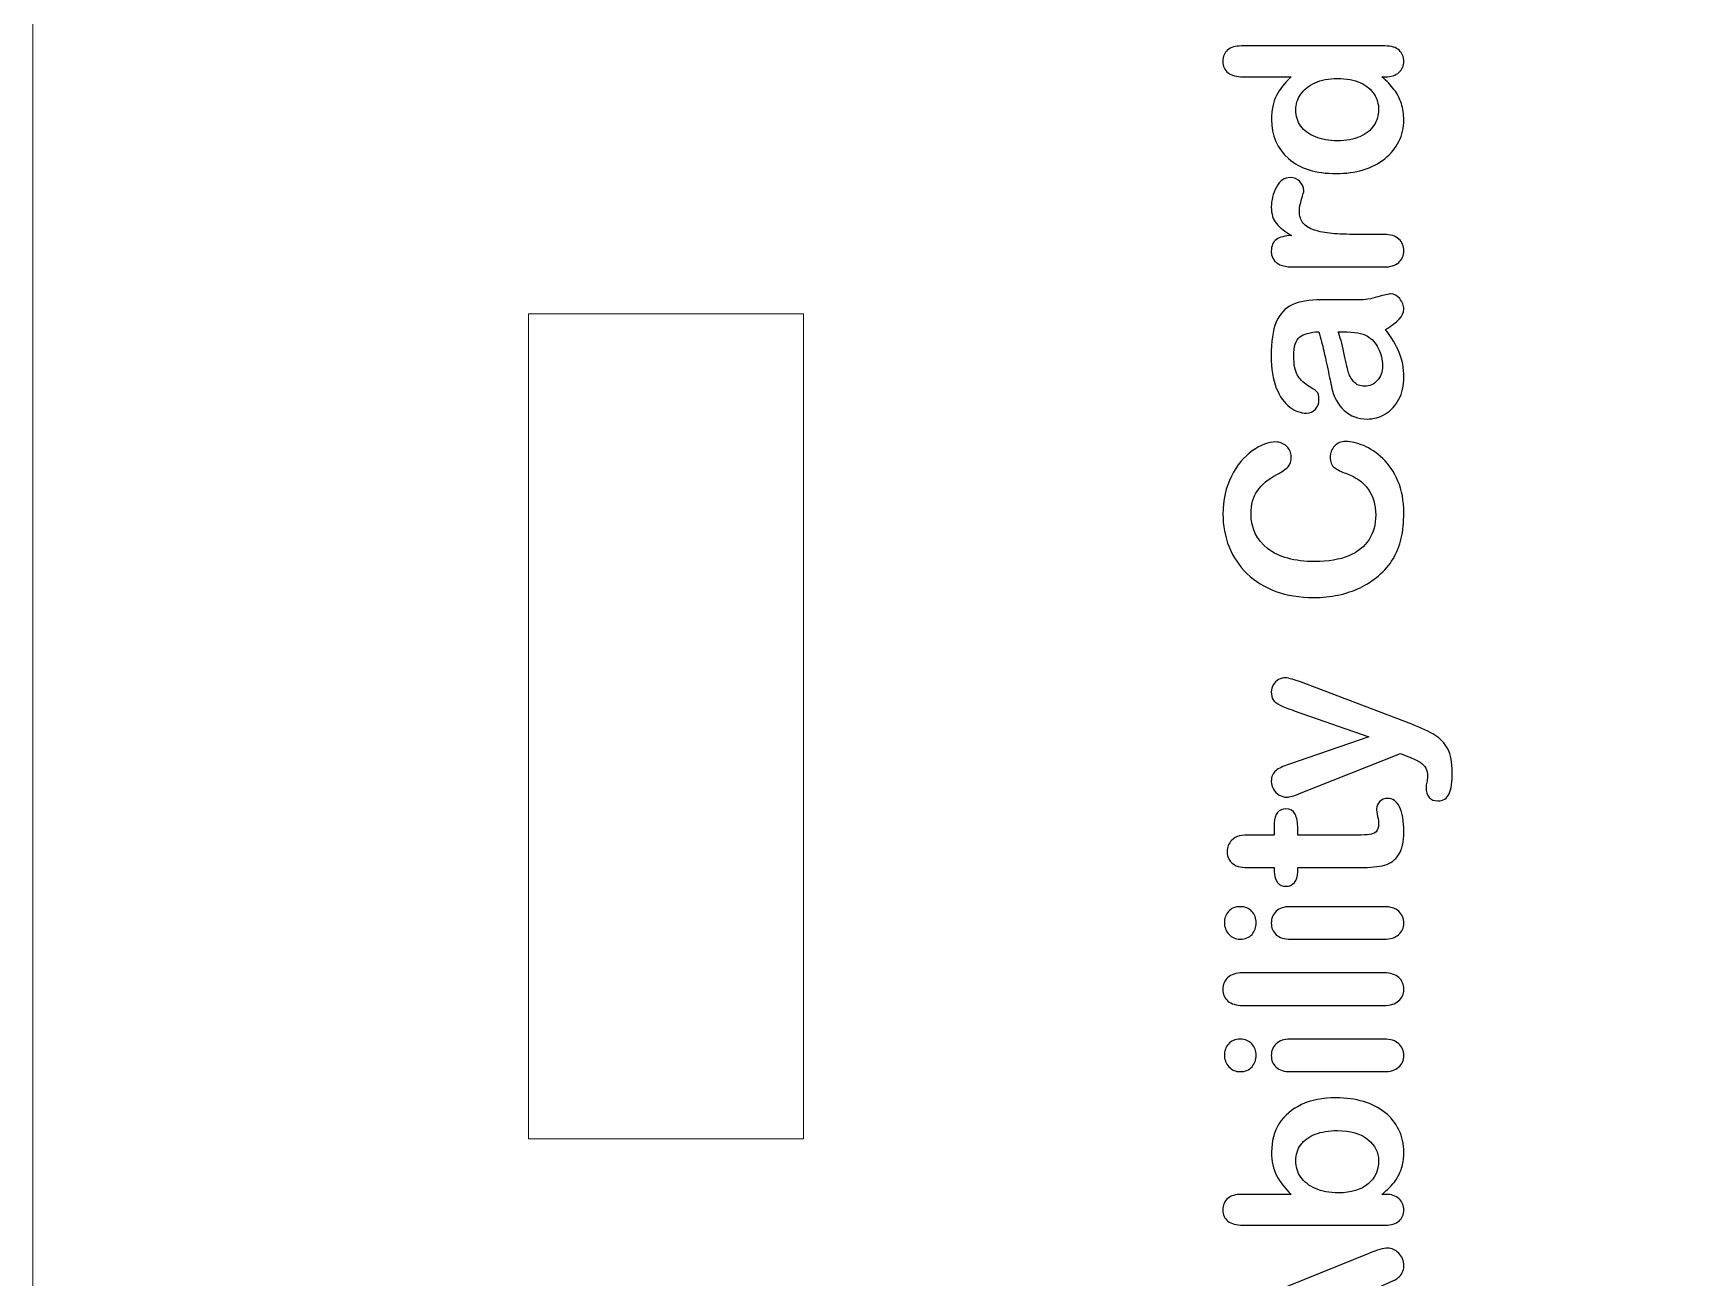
# Model space of a CAD drawing. Header units: inches. Extents: x -11.2 to 11.8, y -8.6 to 8.5.
# Drawn here: x 6.191 to 6.941, y 0.379 to 0.945 of the extents above; entities that cross this region are included whole.
import ezdxf

# ---------------------------------------------------------------- set-up
doc = ezdxf.new("R2010")
doc.units = ezdxf.units.IN
doc.header["$MEASUREMENT"] = 0
doc.layers.add('Tiny token holder', color=7, linetype='Continuous')

msp = doc.modelspace()

# ---------------------------------------------------------------- linework, layer by layer
at = {"layer": 'Tiny token holder', "color": 240, "lineweight": 9}
for points, knots in [([(6.62092, 2.80359), (6.62092, 2.80359), (6.62094, 2.94513), (6.62094, 2.94513), (6.62094, 2.94513), (6.62094, 2.94513), (6.74604, 2.94513), (6.74604, 2.94513), (6.74604, 2.94513), (6.74604, 2.94513), (6.74604, 3.13263), (6.74604, 3.13263), (6.74604, 3.13263), (6.74604, 3.13263), (6.62098, 3.13263), (6.62098, 3.13263), (6.62098, 3.13263), (6.62098, 3.13263), (6.62102, 3.3195), (6.62102, 3.3195), (6.62102, 3.3195), (6.62102, 3.3195), (6.31569, 3.3195), (6.31569, 3.3195), (6.31569, 3.3195), (6.31569, 3.3195), (6.31569, 3.4445), (6.31569, 3.4445), (6.31569, 3.4445), (6.31569, 3.4445), (6.19069, 3.4445), (6.19069, 3.4445), (6.19069, 3.4445), (6.19069, 3.4445), (6.19069, 3.3195), (6.19069, 3.3195), (6.19069, 3.3195), (6.19069, 3.3195), (6.19069, -6.8055), (6.19069, -6.8055), (6.19069, -6.8055), (6.19069, -6.8055), (6.19069, -6.9305), (6.19069, -6.9305), (6.19069, -6.9305), (6.19069, -6.9305), (6.31569, -6.9305), (6.31569, -6.9305), (6.31569, -6.9305), (6.31569, -6.9305), (6.31569, -6.8055), (6.31569, -6.8055), (6.31569, -6.8055), (6.31569, -6.8055), (6.69069, -6.8055), (6.69069, -6.8055), (6.69069, -6.8055), (6.69069, -6.8055), (6.69069, -6.9305), (6.69069, -6.9305), (6.69069, -6.9305), (6.69069, -6.9305), (7.06569, -6.9305), (7.06569, -6.9305), (7.06569, -6.9305), (7.06569, -6.9305), (7.06569, -6.8055), (7.06569, -6.8055), (7.06569, -6.8055), (7.06569, -6.8055), (7.44069, -6.8055), (7.44069, -6.8055), (7.44069, -6.8055), (7.44069, -6.8055), (7.44069, -6.9305), (7.44069, -6.9305), (7.44069, -6.9305), (7.44069, -6.9305), (7.56569, -6.9305), (7.56569, -6.9305), (7.56569, -6.9305), (7.56569, -6.9305), (7.69069, -6.9305), (7.69069, -6.9305), (7.69069, -6.9305), (7.69069, -6.9305), (7.69069, -6.8055), (7.69069, -6.8055), (7.69069, -6.8055), (7.69069, -6.8055), (7.56569, -6.8055), (7.56569, -6.8055), (7.56569, -6.8055), (7.56569, -6.8055), (7.56569, -6.4305), (7.56569, -6.4305), (7.56569, -6.4305), (7.56569, -6.4305), (7.69069, -6.4305), (7.69069, -6.4305), (7.69069, -6.4305), (7.69069, -6.4305), (7.69069, -6.0555), (7.69069, -6.0555), (7.69069, -6.0555), (7.69069, -6.0555), (7.56569, -6.0555), (7.56569, -6.0555), (7.56569, -6.0555), (7.56569, -6.0555), (7.56569, -5.6805), (7.56569, -5.6805), (7.56569, -5.6805), (7.56569, -5.6805), (7.69069, -5.6805), (7.69069, -5.6805), (7.69069, -5.6805), (7.69069, -5.6805), (7.69069, -5.3055), (7.69069, -5.3055), (7.69069, -5.3055), (7.69069, -5.3055), (7.56569, -5.3055), (7.56569, -5.3055), (7.56569, -5.3055), (7.56569, -5.3055), (7.56569, -4.9305), (7.56569, -4.9305), (7.56569, -4.9305), (7.56569, -4.9305), (7.69069, -4.9305), (7.69069, -4.9305), (7.69069, -4.9305), (7.69069, -4.9305), (7.69069, -4.5555), (7.69069, -4.5555), (7.69069, -4.5555), (7.69069, -4.5555), (7.56569, -4.5555), (7.56569, -4.5555), (7.56569, -4.5555), (7.56569, -4.5555), (7.56569, -4.1805), (7.56569, -4.1805), (7.56569, -4.1805), (7.56569, -4.1805), (7.69069, -4.1805), (7.69069, -4.1805), (7.69069, -4.1805), (7.69069, -4.1805), (7.69069, -3.8055), (7.69069, -3.8055), (7.69069, -3.8055), (7.69069, -3.8055), (7.56569, -3.8055), (7.56569, -3.8055), (7.56569, -3.8055), (7.56569, -3.8055), (7.56569, -3.4305), (7.56569, -3.4305), (7.56569, -3.4305), (7.56569, -3.4305), (7.69069, -3.4305), (7.69069, -3.4305), (7.69069, -3.4305), (7.69069, -3.4305), (7.69069, -3.0555), (7.69069, -3.0555), (7.69069, -3.0555), (7.69069, -3.0555), (7.56569, -3.0555), (7.56569, -3.0555), (7.56569, -3.0555), (7.56569, -3.0555), (7.56569, -2.6805), (7.56569, -2.6805), (7.56569, -2.6805), (7.56569, -2.6805), (7.69069, -2.6805), (7.69069, -2.6805), (7.69069, -2.6805), (7.69069, -2.6805), (7.69069, -2.3055), (7.69069, -2.3055), (7.69069, -2.3055), (7.69069, -2.3055), (7.56569, -2.3055), (7.56569, -2.3055), (7.56569, -2.3055), (7.56569, -2.3055), (7.56569, -1.9305), (7.56569, -1.9305), (7.56569, -1.9305), (7.56569, -1.9305), (7.69069, -1.9305), (7.69069, -1.9305), (7.69069, -1.9305), (7.69069, -1.9305), (7.69069, -1.5555), (7.69069, -1.5555), (7.69069, -1.5555), (7.69069, -1.5555), (7.56569, -1.5555), (7.56569, -1.5555), (7.56569, -1.5555), (7.56569, -1.5555), (7.56569, -1.1805), (7.56569, -1.1805), (7.56569, -1.1805), (7.56569, -1.1805), (7.69069, -1.1805), (7.69069, -1.1805), (7.69069, -1.1805), (7.69069, -1.1805), (7.69069, -0.8055), (7.69069, -0.8055), (7.69069, -0.8055), (7.69069, -0.8055), (7.56569, -0.8055), (7.56569, -0.8055), (7.56569, -0.8055), (7.56569, -0.8055), (7.56569, -0.4305), (7.56569, -0.4305), (7.56569, -0.4305), (7.56569, -0.4305), (7.69069, -0.4305), (7.69069, -0.4305), (7.69069, -0.4305), (7.69069, -0.4305), (7.69069, -0.0555), (7.69069, -0.0555), (7.69069, -0.0555), (7.69069, -0.0555), (7.56569, -0.0555), (7.56569, -0.0555), (7.56569, -0.0555), (7.56569, -0.0555), (7.56569, 0.3195), (7.56569, 0.3195), (7.56569, 0.3195), (7.56569, 0.3195), (7.69069, 0.3195), (7.69069, 0.3195), (7.69069, 0.3195), (7.69069, 0.3195), (7.69069, 0.6945), (7.69069, 0.6945), (7.69069, 0.6945), (7.69069, 0.6945), (7.56569, 0.6945), (7.56569, 0.6945), (7.56569, 0.6945), (7.56569, 0.6945), (7.56569, 1.0695), (7.56569, 1.0695), (7.56569, 1.0695), (7.56569, 1.0695), (7.69069, 1.0695), (7.69069, 1.0695), (7.69069, 1.0695), (7.69069, 1.0695), (7.69069, 1.4445), (7.69069, 1.4445), (7.69069, 1.4445), (7.69069, 1.4445), (7.56569, 1.4445), (7.56569, 1.4445), (7.56569, 1.4445), (7.56569, 1.4445), (7.56569, 1.56875), (7.56569, 1.56875), (7.56569, 1.56875), (7.56569, 1.56875), (7.44384, 1.56875), (7.44384, 1.56875), (7.44384, 1.56875), (7.44384, 1.56875), (7.44383, 1.44374), (7.44383, 1.44374), (7.44383, 1.44374), (7.44383, 1.44374), (7.06883, 1.44374), (7.06883, 1.44374), (7.06883, 1.44374), (7.06883, 1.44374), (7.06884, 1.56875), (7.06884, 1.56875), (7.06884, 1.56875), (7.06884, 1.56875), (6.69557, 1.56874), (6.69557, 1.56874), (6.69557, 1.56874), (6.69557, 1.56874), (6.69557, 1.44374), (6.69557, 1.44374), (6.69557, 1.44374), (6.69557, 1.44374), (6.32057, 1.44374), (6.32057, 1.44374), (6.32057, 1.44374), (6.32057, 1.44374), (6.32057, 1.56873), (6.32057, 1.56873), (6.32057, 1.56873), (6.32057, 1.56873), (6.62104, 1.56873), (6.62104, 1.56873), (6.62104, 1.56873), (6.62104, 1.56873), (6.62073, 1.76546), (6.62073, 1.76546), (6.62073, 1.76546), (6.62073, 1.76546), (6.74604, 1.76546), (6.74604, 1.76546), (6.74604, 1.76546), (6.74604, 1.76546), (6.74604, 1.95296), (6.74604, 1.95296), (6.74604, 1.95296), (6.74604, 1.95296), (6.62077, 1.95296), (6.62077, 1.95296), (6.62077, 1.95296), (6.62077, 1.95296), (6.62081, 2.17754), (6.62081, 2.17754)], [0, 0, 0, 0, 0.012048, 0.012048, 0.012048, 0.012048, 0.024096, 0.024096, 0.024096, 0.024096, 0.036145, 0.036145, 0.036145, 0.036145, 0.048193, 0.048193, 0.048193, 0.048193, 0.060241, 0.060241, 0.060241, 0.060241, 0.072289, 0.072289, 0.072289, 0.072289, 0.084337, 0.084337, 0.084337, 0.084337, 0.096386, 0.096386, 0.096386, 0.096386, 0.108434, 0.108434, 0.108434, 0.108434, 0.120482, 0.120482, 0.120482, 0.120482, 0.13253, 0.13253, 0.13253, 0.13253, 0.144578, 0.144578, 0.144578, 0.144578, 0.156627, 0.156627, 0.156627, 0.156627, 0.168675, 0.168675, 0.168675, 0.168675, 0.180723, 0.180723, 0.180723, 0.180723, 0.192771, 0.192771, 0.192771, 0.192771, 0.204819, 0.204819, 0.204819, 0.204819, 0.216867, 0.216867, 0.216867, 0.216867, 0.228916, 0.228916, 0.228916, 0.228916, 0.240964, 0.240964, 0.240964, 0.240964, 0.253012, 0.253012, 0.253012, 0.253012, 0.26506, 0.26506, 0.26506, 0.26506, 0.277108, 0.277108, 0.277108, 0.277108, 0.289157, 0.289157, 0.289157, 0.289157, 0.301205, 0.301205, 0.301205, 0.301205, 0.313253, 0.313253, 0.313253, 0.313253, 0.325301, 0.325301, 0.325301, 0.325301, 0.337349, 0.337349, 0.337349, 0.337349, 0.349398, 0.349398, 0.349398, 0.349398, 0.361446, 0.361446, 0.361446, 0.361446, 0.373494, 0.373494, 0.373494, 0.373494, 0.385542, 0.385542, 0.385542, 0.385542, 0.39759, 0.39759, 0.39759, 0.39759, 0.409639, 0.409639, 0.409639, 0.409639, 0.421687, 0.421687, 0.421687, 0.421687, 0.433735, 0.433735, 0.433735, 0.433735, 0.445783, 0.445783, 0.445783, 0.445783, 0.457831, 0.457831, 0.457831, 0.457831, 0.46988, 0.46988, 0.46988, 0.46988, 0.481928, 0.481928, 0.481928, 0.481928, 0.493976, 0.493976, 0.493976, 0.493976, 0.506024, 0.506024, 0.506024, 0.506024, 0.518072, 0.518072, 0.518072, 0.518072, 0.53012, 0.53012, 0.53012, 0.53012, 0.542169, 0.542169, 0.542169, 0.542169, 0.554217, 0.554217, 0.554217, 0.554217, 0.566265, 0.566265, 0.566265, 0.566265, 0.578313, 0.578313, 0.578313, 0.578313, 0.590361, 0.590361, 0.590361, 0.590361, 0.60241, 0.60241, 0.60241, 0.60241, 0.614458, 0.614458, 0.614458, 0.614458, 0.626506, 0.626506, 0.626506, 0.626506, 0.638554, 0.638554, 0.638554, 0.638554, 0.650602, 0.650602, 0.650602, 0.650602, 0.662651, 0.662651, 0.662651, 0.662651, 0.674699, 0.674699, 0.674699, 0.674699, 0.686747, 0.686747, 0.686747, 0.686747, 0.698795, 0.698795, 0.698795, 0.698795, 0.710843, 0.710843, 0.710843, 0.710843, 0.722892, 0.722892, 0.722892, 0.722892, 0.73494, 0.73494, 0.73494, 0.73494, 0.746988, 0.746988, 0.746988, 0.746988, 0.759036, 0.759036, 0.759036, 0.759036, 0.771084, 0.771084, 0.771084, 0.771084, 0.783133, 0.783133, 0.783133, 0.783133, 0.795181, 0.795181, 0.795181, 0.795181, 0.807229, 0.807229, 0.807229, 0.807229, 0.819277, 0.819277, 0.819277, 0.819277, 0.831325, 0.831325, 0.831325, 0.831325, 0.843373, 0.843373, 0.843373, 0.843373, 0.855422, 0.855422, 0.855422, 0.855422, 0.86747, 0.86747, 0.86747, 0.86747, 0.879518, 0.879518, 0.879518, 0.879518, 0.891566, 0.891566, 0.891566, 0.891566, 0.903614, 0.903614, 0.903614, 0.903614, 0.915663, 0.915663, 0.915663, 0.915663, 0.927711, 0.927711, 0.927711, 0.927711, 0.939759, 0.939759, 0.939759, 0.939759, 0.951807, 0.951807, 0.951807, 0.951807, 0.963855, 0.963855, 0.963855, 0.963855, 0.975904, 0.975904, 0.975904, 0.975904, 1, 1, 1, 1]), ([(6.41594, 0.81686), (6.41594, 0.81686), (6.54093, 0.81685), (6.54093, 0.81685), (6.54093, 0.81685), (6.54093, 0.81685), (6.54093, 0.44185), (6.54093, 0.44185), (6.54093, 0.44185), (6.54093, 0.44185), (6.41594, 0.44186), (6.41594, 0.44186), (6.41594, 0.44186), (6.41594, 0.44186), (6.41594, 0.81686), (6.41594, 0.81686)], [0, 0, 0, 0, 0.2, 0.2, 0.2, 0.2, 0.4, 0.4, 0.4, 0.4, 0.6, 0.6, 0.6, 0.6, 1, 1, 1, 1])]:
    msp.add_open_spline(points, degree=3, knots=knots, dxfattribs=at)
at = {"layer": 'Tiny token holder', "color": 250}
for points, knots in [([(6.80532, 0.92464), (6.80532, 0.92464), (6.80386, 0.92464), (6.80386, 0.92464), (6.80386, 0.92464), (6.80614, 0.92266), (6.80799, 0.92069), (6.80942, 0.91875), (6.80942, 0.91875), (6.81084, 0.91682), (6.81193, 0.91471), (6.81267, 0.91245), (6.81267, 0.91245), (6.81342, 0.91019), (6.81379, 0.90773), (6.81379, 0.90505), (6.81379, 0.90505), (6.81379, 0.90151), (6.81303, 0.89823), (6.81153, 0.89521), (6.81153, 0.89521), (6.81003, 0.8922), (6.8079, 0.88957), (6.8051, 0.88736), (6.8051, 0.88736), (6.80232, 0.88516), (6.79905, 0.88349), (6.79529, 0.88234), (6.79529, 0.88234), (6.79153, 0.88121), (6.78745, 0.88064), (6.78308, 0.88064), (6.78308, 0.88064), (6.77382, 0.88064), (6.7666, 0.8829), (6.76143, 0.88742), (6.76143, 0.88742), (6.75627, 0.89194), (6.75368, 0.8979), (6.75368, 0.90527), (6.75368, 0.90527), (6.75368, 0.90955), (6.75442, 0.91314), (6.75588, 0.91607), (6.75588, 0.91607), (6.75734, 0.91899), (6.7596, 0.92186), (6.76266, 0.92464), (6.76266, 0.92464), (6.76266, 0.92464), (6.74079, 0.92464), (6.74079, 0.92464), (6.74079, 0.92464), (6.73775, 0.92464), (6.73545, 0.92525), (6.7339, 0.92645), (6.7339, 0.92645), (6.73234, 0.92768), (6.73156, 0.9294), (6.73156, 0.93164), (6.73156, 0.93164), (6.73156, 0.93388), (6.73229, 0.9356), (6.73371, 0.93682), (6.73371, 0.93682), (6.73514, 0.93803), (6.73725, 0.93864), (6.74003, 0.93864), (6.74003, 0.93864), (6.74003, 0.93864), (6.80532, 0.93864), (6.80532, 0.93864), (6.80532, 0.93864), (6.80814, 0.93864), (6.81027, 0.93799), (6.81167, 0.93669), (6.81167, 0.93669), (6.81308, 0.93538), (6.81379, 0.93369), (6.81379, 0.93164), (6.81379, 0.93164), (6.81379, 0.92962), (6.81305, 0.92794), (6.81158, 0.92662), (6.81158, 0.92662), (6.81012, 0.92531), (6.80805, 0.92464), (6.80532, 0.92464)], [0, 0, 0, 0, 0.043478, 0.043478, 0.043478, 0.043478, 0.086957, 0.086957, 0.086957, 0.086957, 0.130435, 0.130435, 0.130435, 0.130435, 0.173913, 0.173913, 0.173913, 0.173913, 0.217391, 0.217391, 0.217391, 0.217391, 0.26087, 0.26087, 0.26087, 0.26087, 0.304348, 0.304348, 0.304348, 0.304348, 0.347826, 0.347826, 0.347826, 0.347826, 0.391304, 0.391304, 0.391304, 0.391304, 0.434783, 0.434783, 0.434783, 0.434783, 0.478261, 0.478261, 0.478261, 0.478261, 0.521739, 0.521739, 0.521739, 0.521739, 0.565217, 0.565217, 0.565217, 0.565217, 0.608696, 0.608696, 0.608696, 0.608696, 0.652174, 0.652174, 0.652174, 0.652174, 0.695652, 0.695652, 0.695652, 0.695652, 0.73913, 0.73913, 0.73913, 0.73913, 0.782609, 0.782609, 0.782609, 0.782609, 0.826087, 0.826087, 0.826087, 0.826087, 0.869565, 0.869565, 0.869565, 0.869565, 0.913043, 0.913043, 0.913043, 0.913043, 1, 1, 1, 1]), ([(6.78358, 0.89553), (6.7876, 0.89553), (6.79101, 0.89616), (6.79384, 0.8974), (6.79384, 0.8974), (6.79666, 0.89864), (6.79877, 0.90034), (6.80019, 0.90253), (6.80019, 0.90253), (6.80162, 0.90469), (6.80234, 0.90707), (6.80234, 0.90962), (6.80234, 0.90962), (6.80234, 0.91223), (6.80166, 0.9146), (6.8003, 0.91675), (6.8003, 0.91675), (6.79895, 0.9189), (6.79688, 0.92062), (6.79408, 0.9219), (6.79408, 0.9219), (6.79127, 0.92318), (6.78779, 0.92382), (6.78358, 0.92382), (6.78358, 0.92382), (6.77966, 0.92382), (6.77627, 0.92318), (6.77343, 0.9219), (6.77343, 0.9219), (6.77058, 0.92062), (6.76842, 0.91888), (6.76692, 0.91669), (6.76692, 0.91669), (6.76542, 0.91451), (6.76468, 0.91212), (6.76468, 0.90951), (6.76468, 0.90951), (6.76468, 0.90681), (6.76543, 0.90438), (6.76697, 0.90225), (6.76697, 0.90225), (6.76851, 0.90012), (6.77071, 0.89847), (6.77358, 0.89729), (6.77358, 0.89729), (6.77647, 0.89612), (6.7798, 0.89553), (6.78358, 0.89553)], [0, 0, 0, 0, 0.076923, 0.076923, 0.076923, 0.076923, 0.153846, 0.153846, 0.153846, 0.153846, 0.230769, 0.230769, 0.230769, 0.230769, 0.307692, 0.307692, 0.307692, 0.307692, 0.384615, 0.384615, 0.384615, 0.384615, 0.461538, 0.461538, 0.461538, 0.461538, 0.538462, 0.538462, 0.538462, 0.538462, 0.615385, 0.615385, 0.615385, 0.615385, 0.692308, 0.692308, 0.692308, 0.692308, 0.769231, 0.769231, 0.769231, 0.769231, 0.846154, 0.846154, 0.846154, 0.846154, 1, 1, 1, 1]), ([(6.79242, 0.85296), (6.79242, 0.85296), (6.80479, 0.85296), (6.80479, 0.85296), (6.80479, 0.85296), (6.80779, 0.85296), (6.81005, 0.85225), (6.81155, 0.85084), (6.81155, 0.85084), (6.81305, 0.84944), (6.81379, 0.84766), (6.81379, 0.84549), (6.81379, 0.84549), (6.81379, 0.84336), (6.81303, 0.8416), (6.81151, 0.84023), (6.81151, 0.84023), (6.80999, 0.83886), (6.80775, 0.83818), (6.80479, 0.83818), (6.80479, 0.83818), (6.80479, 0.83818), (6.76355, 0.83818), (6.76355, 0.83818), (6.76355, 0.83818), (6.7569, 0.83818), (6.75356, 0.84059), (6.75356, 0.84538), (6.75356, 0.84538), (6.75356, 0.84783), (6.75434, 0.8496), (6.7559, 0.85068), (6.7559, 0.85068), (6.75745, 0.85177), (6.75977, 0.85236), (6.7628, 0.85247), (6.7628, 0.85247), (6.75977, 0.85423), (6.75745, 0.85605), (6.7559, 0.85792), (6.7559, 0.85792), (6.75434, 0.85979), (6.75356, 0.86227), (6.75356, 0.86538), (6.75356, 0.86538), (6.75356, 0.86849), (6.75434, 0.87151), (6.7559, 0.87444), (6.7559, 0.87444), (6.75745, 0.87736), (6.75953, 0.87883), (6.7621, 0.87883), (6.7621, 0.87883), (6.76392, 0.87883), (6.7654, 0.87821), (6.76658, 0.87696), (6.76658, 0.87696), (6.76777, 0.87571), (6.76834, 0.87436), (6.76834, 0.87292), (6.76834, 0.87292), (6.76834, 0.87238), (6.76801, 0.87107), (6.76734, 0.86899), (6.76734, 0.86899), (6.76668, 0.8669), (6.76634, 0.86507), (6.76634, 0.86347), (6.76634, 0.86347), (6.76634, 0.86131), (6.76692, 0.85955), (6.76805, 0.85816), (6.76805, 0.85816), (6.76919, 0.85679), (6.77088, 0.85571), (6.77312, 0.85496), (6.77312, 0.85496), (6.77536, 0.8542), (6.77803, 0.85368), (6.78112, 0.85338), (6.78112, 0.85338), (6.78421, 0.8531), (6.78797, 0.85296), (6.79242, 0.85296)], [0, 0, 0, 0, 0.045455, 0.045455, 0.045455, 0.045455, 0.090909, 0.090909, 0.090909, 0.090909, 0.136364, 0.136364, 0.136364, 0.136364, 0.181818, 0.181818, 0.181818, 0.181818, 0.227273, 0.227273, 0.227273, 0.227273, 0.272727, 0.272727, 0.272727, 0.272727, 0.318182, 0.318182, 0.318182, 0.318182, 0.363636, 0.363636, 0.363636, 0.363636, 0.409091, 0.409091, 0.409091, 0.409091, 0.454545, 0.454545, 0.454545, 0.454545, 0.5, 0.5, 0.5, 0.5, 0.545455, 0.545455, 0.545455, 0.545455, 0.590909, 0.590909, 0.590909, 0.590909, 0.636364, 0.636364, 0.636364, 0.636364, 0.681818, 0.681818, 0.681818, 0.681818, 0.727273, 0.727273, 0.727273, 0.727273, 0.772727, 0.772727, 0.772727, 0.772727, 0.818182, 0.818182, 0.818182, 0.818182, 0.863636, 0.863636, 0.863636, 0.863636, 0.909091, 0.909091, 0.909091, 0.909091, 1, 1, 1, 1]), ([(6.80547, 0.80969), (6.80825, 0.8061), (6.81032, 0.80264), (6.81171, 0.79931), (6.81171, 0.79931), (6.8131, 0.79595), (6.81379, 0.79219), (6.81379, 0.78805), (6.81379, 0.78805), (6.81379, 0.78425), (6.81303, 0.7809), (6.81153, 0.77803), (6.81153, 0.77803), (6.81003, 0.77516), (6.80801, 0.77294), (6.80543, 0.77138), (6.80543, 0.77138), (6.80286, 0.76982), (6.80008, 0.76905), (6.79708, 0.76905), (6.79708, 0.76905), (6.79303, 0.76905), (6.78958, 0.77032), (6.78673, 0.7729), (6.78673, 0.7729), (6.78386, 0.77547), (6.78195, 0.77901), (6.78097, 0.78351), (6.78097, 0.78351), (6.78075, 0.78444), (6.78027, 0.78677), (6.77951, 0.79049), (6.77951, 0.79049), (6.77875, 0.79421), (6.77806, 0.79742), (6.77742, 0.80007), (6.77742, 0.80007), (6.77679, 0.80271), (6.77603, 0.8056), (6.77512, 0.80871), (6.77512, 0.80871), (6.77121, 0.80853), (6.76834, 0.80775), (6.76653, 0.80636), (6.76653, 0.80636), (6.76469, 0.80495), (6.76379, 0.80208), (6.76379, 0.79769), (6.76379, 0.79769), (6.76379, 0.79394), (6.7643, 0.7911), (6.76536, 0.78921), (6.76536, 0.78921), (6.7664, 0.78731), (6.76797, 0.78568), (6.77008, 0.78432), (6.77008, 0.78432), (6.77218, 0.78297), (6.77356, 0.78201), (6.77423, 0.78145), (6.77423, 0.78145), (6.7749, 0.78088), (6.77523, 0.77968), (6.77523, 0.77784), (6.77523, 0.77784), (6.77523, 0.77618), (6.77469, 0.77473), (6.77362, 0.77353), (6.77362, 0.77353), (6.77256, 0.77232), (6.77119, 0.77171), (6.76953, 0.77171), (6.76953, 0.77171), (6.76692, 0.77171), (6.76438, 0.77264), (6.76192, 0.77447), (6.76192, 0.77447), (6.75945, 0.77632), (6.75743, 0.77919), (6.75584, 0.7831), (6.75584, 0.7831), (6.75425, 0.78701), (6.75345, 0.79188), (6.75345, 0.79771), (6.75345, 0.79771), (6.75345, 0.80421), (6.75423, 0.80934), (6.75577, 0.81306), (6.75577, 0.81306), (6.7573, 0.81679), (6.75973, 0.81942), (6.76306, 0.82095), (6.76306, 0.82095), (6.7664, 0.82249), (6.7708, 0.82327), (6.7763, 0.82327), (6.7763, 0.82327), (6.77979, 0.82327), (6.78273, 0.82325), (6.78516, 0.82323), (6.78516, 0.82323), (6.78758, 0.82321), (6.79029, 0.82319), (6.79325, 0.82316), (6.79325, 0.82316), (6.79603, 0.82316), (6.79893, 0.82362), (6.80195, 0.82455), (6.80195, 0.82455), (6.80495, 0.82547), (6.8069, 0.82592), (6.80777, 0.82592), (6.80777, 0.82592), (6.80929, 0.82592), (6.81067, 0.82521), (6.81192, 0.82379), (6.81192, 0.82379), (6.81316, 0.82234), (6.81379, 0.82073), (6.81379, 0.81892), (6.81379, 0.81892), (6.81379, 0.8174), (6.81308, 0.8159), (6.81166, 0.81442), (6.81166, 0.81442), (6.81023, 0.81294), (6.80817, 0.81136), (6.80547, 0.80969)], [0, 0, 0, 0, 0.030303, 0.030303, 0.030303, 0.030303, 0.060606, 0.060606, 0.060606, 0.060606, 0.090909, 0.090909, 0.090909, 0.090909, 0.121212, 0.121212, 0.121212, 0.121212, 0.151515, 0.151515, 0.151515, 0.151515, 0.181818, 0.181818, 0.181818, 0.181818, 0.212121, 0.212121, 0.212121, 0.212121, 0.242424, 0.242424, 0.242424, 0.242424, 0.272727, 0.272727, 0.272727, 0.272727, 0.30303, 0.30303, 0.30303, 0.30303, 0.333333, 0.333333, 0.333333, 0.333333, 0.363636, 0.363636, 0.363636, 0.363636, 0.393939, 0.393939, 0.393939, 0.393939, 0.424242, 0.424242, 0.424242, 0.424242, 0.454545, 0.454545, 0.454545, 0.454545, 0.484848, 0.484848, 0.484848, 0.484848, 0.515152, 0.515152, 0.515152, 0.515152, 0.545455, 0.545455, 0.545455, 0.545455, 0.575758, 0.575758, 0.575758, 0.575758, 0.606061, 0.606061, 0.606061, 0.606061, 0.636364, 0.636364, 0.636364, 0.636364, 0.666667, 0.666667, 0.666667, 0.666667, 0.69697, 0.69697, 0.69697, 0.69697, 0.727273, 0.727273, 0.727273, 0.727273, 0.757576, 0.757576, 0.757576, 0.757576, 0.787879, 0.787879, 0.787879, 0.787879, 0.818182, 0.818182, 0.818182, 0.818182, 0.848485, 0.848485, 0.848485, 0.848485, 0.878788, 0.878788, 0.878788, 0.878788, 0.909091, 0.909091, 0.909091, 0.909091, 0.939394, 0.939394, 0.939394, 0.939394, 1, 1, 1, 1]), ([(6.78401, 0.80871), (6.7848, 0.80655), (6.78566, 0.8034), (6.78655, 0.79925), (6.78655, 0.79925), (6.78742, 0.79512), (6.78808, 0.79225), (6.78849, 0.79066), (6.78849, 0.79066), (6.78892, 0.78907), (6.78973, 0.78755), (6.79093, 0.7861), (6.79093, 0.7861), (6.79216, 0.78466), (6.79384, 0.78394), (6.79603, 0.78394), (6.79603, 0.78394), (6.79827, 0.78394), (6.80017, 0.78479), (6.80175, 0.78649), (6.80175, 0.78649), (6.80332, 0.78818), (6.80412, 0.7904), (6.80412, 0.79316), (6.80412, 0.79316), (6.80412, 0.79608), (6.80347, 0.79879), (6.80219, 0.80125), (6.80219, 0.80125), (6.8009, 0.80373), (6.79925, 0.80555), (6.79721, 0.80671), (6.79721, 0.80671), (6.79497, 0.80805), (6.79127, 0.80871), (6.78612, 0.80871), (6.78612, 0.80871), (6.78612, 0.80871), (6.78401, 0.80871), (6.78401, 0.80871)], [0, 0, 0, 0, 0.090909, 0.090909, 0.090909, 0.090909, 0.181818, 0.181818, 0.181818, 0.181818, 0.272727, 0.272727, 0.272727, 0.272727, 0.363636, 0.363636, 0.363636, 0.363636, 0.454545, 0.454545, 0.454545, 0.454545, 0.545455, 0.545455, 0.545455, 0.545455, 0.636364, 0.636364, 0.636364, 0.636364, 0.727273, 0.727273, 0.727273, 0.727273, 0.818182, 0.818182, 0.818182, 0.818182, 1, 1, 1, 1]), ([(6.78732, 0.75882), (6.78986, 0.75882), (6.7926, 0.75821), (6.79555, 0.75695), (6.79555, 0.75695), (6.79849, 0.75571), (6.80138, 0.75375), (6.80421, 0.75107), (6.80421, 0.75107), (6.80706, 0.7484), (6.80936, 0.74497), (6.81114, 0.74082), (6.81114, 0.74082), (6.8129, 0.73666), (6.81379, 0.73181), (6.81379, 0.72627), (6.81379, 0.72627), (6.81379, 0.72208), (6.8134, 0.71827), (6.8126, 0.71483), (6.8126, 0.71483), (6.8118, 0.7114), (6.81056, 0.70827), (6.80888, 0.70547), (6.80888, 0.70547), (6.80721, 0.70268), (6.80499, 0.70008), (6.80225, 0.69773), (6.80225, 0.69773), (6.79975, 0.69564), (6.79697, 0.69384), (6.79388, 0.69236), (6.79388, 0.69236), (6.79079, 0.69088), (6.78747, 0.68977), (6.78397, 0.68903), (6.78397, 0.68903), (6.78047, 0.68829), (6.77673, 0.68792), (6.77279, 0.68792), (6.77279, 0.68792), (6.7664, 0.68792), (6.76066, 0.68884), (6.7556, 0.69071), (6.7556, 0.69071), (6.75053, 0.69257), (6.74619, 0.69525), (6.7426, 0.69871), (6.7426, 0.69871), (6.73901, 0.7022), (6.73627, 0.70625), (6.73438, 0.71092), (6.73438, 0.71092), (6.73251, 0.71558), (6.73156, 0.72057), (6.73156, 0.72584), (6.73156, 0.72584), (6.73156, 0.73229), (6.73284, 0.73801), (6.73542, 0.74305), (6.73542, 0.74305), (6.73797, 0.74807), (6.74116, 0.75192), (6.74493, 0.7546), (6.74493, 0.7546), (6.74871, 0.75727), (6.75227, 0.75862), (6.75564, 0.75862), (6.75564, 0.75862), (6.75749, 0.75862), (6.7591, 0.75795), (6.76053, 0.75666), (6.76053, 0.75666), (6.76193, 0.75536), (6.76264, 0.75379), (6.76264, 0.75194), (6.76264, 0.75194), (6.76264, 0.74988), (6.76214, 0.74832), (6.76118, 0.74731), (6.76118, 0.74731), (6.76019, 0.74627), (6.75851, 0.74512), (6.75612, 0.74386), (6.75612, 0.74386), (6.75218, 0.74175), (6.74923, 0.73929), (6.74727, 0.73645), (6.74727, 0.73645), (6.74532, 0.7336), (6.74434, 0.73012), (6.74434, 0.72595), (6.74434, 0.72595), (6.74434, 0.71933), (6.74686, 0.71407), (6.75188, 0.71014), (6.75188, 0.71014), (6.75692, 0.70621), (6.76406, 0.70425), (6.77332, 0.70425), (6.77332, 0.70425), (6.77951, 0.70425), (6.78466, 0.70512), (6.78877, 0.70686), (6.78877, 0.70686), (6.79288, 0.70858), (6.79593, 0.71105), (6.79797, 0.71423), (6.79797, 0.71423), (6.79999, 0.71742), (6.80101, 0.72114), (6.80101, 0.72542), (6.80101, 0.72542), (6.80101, 0.73005), (6.79986, 0.73395), (6.79756, 0.73716), (6.79756, 0.73716), (6.79527, 0.74036), (6.7919, 0.74277), (6.78743, 0.7444), (6.78743, 0.7444), (6.78534, 0.74508), (6.78364, 0.74594), (6.7823, 0.74695), (6.7823, 0.74695), (6.78099, 0.74795), (6.78032, 0.74958), (6.78032, 0.75182), (6.78032, 0.75182), (6.78032, 0.75375), (6.78099, 0.7554), (6.78234, 0.75677), (6.78234, 0.75677), (6.78368, 0.75814), (6.78534, 0.75882), (6.78732, 0.75882)], [0, 0, 0, 0, 0.028571, 0.028571, 0.028571, 0.028571, 0.057143, 0.057143, 0.057143, 0.057143, 0.085714, 0.085714, 0.085714, 0.085714, 0.114286, 0.114286, 0.114286, 0.114286, 0.142857, 0.142857, 0.142857, 0.142857, 0.171429, 0.171429, 0.171429, 0.171429, 0.2, 0.2, 0.2, 0.2, 0.228571, 0.228571, 0.228571, 0.228571, 0.257143, 0.257143, 0.257143, 0.257143, 0.285714, 0.285714, 0.285714, 0.285714, 0.314286, 0.314286, 0.314286, 0.314286, 0.342857, 0.342857, 0.342857, 0.342857, 0.371429, 0.371429, 0.371429, 0.371429, 0.4, 0.4, 0.4, 0.4, 0.428571, 0.428571, 0.428571, 0.428571, 0.457143, 0.457143, 0.457143, 0.457143, 0.485714, 0.485714, 0.485714, 0.485714, 0.514286, 0.514286, 0.514286, 0.514286, 0.542857, 0.542857, 0.542857, 0.542857, 0.571429, 0.571429, 0.571429, 0.571429, 0.6, 0.6, 0.6, 0.6, 0.628571, 0.628571, 0.628571, 0.628571, 0.657143, 0.657143, 0.657143, 0.657143, 0.685714, 0.685714, 0.685714, 0.685714, 0.714286, 0.714286, 0.714286, 0.714286, 0.742857, 0.742857, 0.742857, 0.742857, 0.771429, 0.771429, 0.771429, 0.771429, 0.8, 0.8, 0.8, 0.8, 0.828571, 0.828571, 0.828571, 0.828571, 0.857143, 0.857143, 0.857143, 0.857143, 0.885714, 0.885714, 0.885714, 0.885714, 0.914286, 0.914286, 0.914286, 0.914286, 0.942857, 0.942857, 0.942857, 0.942857, 1, 1, 1, 1]), ([(6.81566, 0.61568), (6.81566, 0.61568), (6.81234, 0.61705), (6.81234, 0.61705), (6.81234, 0.61705), (6.81234, 0.61705), (6.76643, 0.59883), (6.76643, 0.59883), (6.76643, 0.59883), (6.76379, 0.5977), (6.76188, 0.59714), (6.76068, 0.59714), (6.76068, 0.59714), (6.75942, 0.59714), (6.75823, 0.59747), (6.75716, 0.59812), (6.75716, 0.59812), (6.75606, 0.59877), (6.75519, 0.59966), (6.75455, 0.60081), (6.75455, 0.60081), (6.7539, 0.60194), (6.75356, 0.60312), (6.75356, 0.60434), (6.75356, 0.60434), (6.75356, 0.60649), (6.75425, 0.6081), (6.7556, 0.60918), (6.7556, 0.60918), (6.75695, 0.61027), (6.7589, 0.61121), (6.76143, 0.61205), (6.76143, 0.61205), (6.76143, 0.61205), (6.7979, 0.62458), (6.7979, 0.62458), (6.7979, 0.62458), (6.7979, 0.62458), (6.76399, 0.63645), (6.76399, 0.63645), (6.76399, 0.63645), (6.76123, 0.6374), (6.75908, 0.63825), (6.75753, 0.63901), (6.75753, 0.63901), (6.75597, 0.63977), (6.75492, 0.64057), (6.75438, 0.64142), (6.75438, 0.64142), (6.75384, 0.64227), (6.75356, 0.64347), (6.75356, 0.64503), (6.75356, 0.64503), (6.75356, 0.64614), (6.75386, 0.64721), (6.75445, 0.64825), (6.75445, 0.64825), (6.75506, 0.64927), (6.75586, 0.65007), (6.75688, 0.65064), (6.75688, 0.65064), (6.75788, 0.6512), (6.75895, 0.65147), (6.76008, 0.65147), (6.76008, 0.65147), (6.76077, 0.65132), (6.76175, 0.6511), (6.76301, 0.65077), (6.76301, 0.65077), (6.76427, 0.65044), (6.76556, 0.65005), (6.76686, 0.64958), (6.76686, 0.64958), (6.76686, 0.64958), (6.81743, 0.63027), (6.81743, 0.63027), (6.81743, 0.63027), (6.8219, 0.6286), (6.82538, 0.62697), (6.82792, 0.6254), (6.82792, 0.6254), (6.83045, 0.62381), (6.8324, 0.6217), (6.83375, 0.61907), (6.83375, 0.61907), (6.8351, 0.61645), (6.83579, 0.61292), (6.83579, 0.60847), (6.83579, 0.60847), (6.83579, 0.60414), (6.83532, 0.60088), (6.83438, 0.59871), (6.83438, 0.59871), (6.83343, 0.59655), (6.83171, 0.59546), (6.82923, 0.59546), (6.82923, 0.59546), (6.82753, 0.59546), (6.82621, 0.59597), (6.8253, 0.59701), (6.8253, 0.59701), (6.82438, 0.59803), (6.82392, 0.59957), (6.82392, 0.60158), (6.82392, 0.60158), (6.82392, 0.60238), (6.82403, 0.60316), (6.82423, 0.60392), (6.82423, 0.60392), (6.82445, 0.60486), (6.82456, 0.60568), (6.82456, 0.60636), (6.82456, 0.60636), (6.82456, 0.60807), (6.8243, 0.6094), (6.8238, 0.61036), (6.8238, 0.61036), (6.8233, 0.61134), (6.82242, 0.61221), (6.82117, 0.61299), (6.82117, 0.61299), (6.81992, 0.61377), (6.81808, 0.61468), (6.81566, 0.61568)], [0, 0, 0, 0, 0.03125, 0.03125, 0.03125, 0.03125, 0.0625, 0.0625, 0.0625, 0.0625, 0.09375, 0.09375, 0.09375, 0.09375, 0.125, 0.125, 0.125, 0.125, 0.15625, 0.15625, 0.15625, 0.15625, 0.1875, 0.1875, 0.1875, 0.1875, 0.21875, 0.21875, 0.21875, 0.21875, 0.25, 0.25, 0.25, 0.25, 0.28125, 0.28125, 0.28125, 0.28125, 0.3125, 0.3125, 0.3125, 0.3125, 0.34375, 0.34375, 0.34375, 0.34375, 0.375, 0.375, 0.375, 0.375, 0.40625, 0.40625, 0.40625, 0.40625, 0.4375, 0.4375, 0.4375, 0.4375, 0.46875, 0.46875, 0.46875, 0.46875, 0.5, 0.5, 0.5, 0.5, 0.53125, 0.53125, 0.53125, 0.53125, 0.5625, 0.5625, 0.5625, 0.5625, 0.59375, 0.59375, 0.59375, 0.59375, 0.625, 0.625, 0.625, 0.625, 0.65625, 0.65625, 0.65625, 0.65625, 0.6875, 0.6875, 0.6875, 0.6875, 0.71875, 0.71875, 0.71875, 0.71875, 0.75, 0.75, 0.75, 0.75, 0.78125, 0.78125, 0.78125, 0.78125, 0.8125, 0.8125, 0.8125, 0.8125, 0.84375, 0.84375, 0.84375, 0.84375, 0.875, 0.875, 0.875, 0.875, 0.90625, 0.90625, 0.90625, 0.90625, 0.9375, 0.9375, 0.9375, 0.9375, 1, 1, 1, 1]), ([(6.7549, 0.56351), (6.7549, 0.56351), (6.7549, 0.56514), (6.7549, 0.56514), (6.7549, 0.56514), (6.7549, 0.56514), (6.74599, 0.56514), (6.74599, 0.56514), (6.74599, 0.56514), (6.7436, 0.56514), (6.74173, 0.56519), (6.74038, 0.56532), (6.74038, 0.56532), (6.73901, 0.56545), (6.73784, 0.56581), (6.73688, 0.56638), (6.73688, 0.56638), (6.73586, 0.56695), (6.73503, 0.56779), (6.7344, 0.56888), (6.7344, 0.56888), (6.73377, 0.56995), (6.73345, 0.57116), (6.73345, 0.57251), (6.73345, 0.57251), (6.73345, 0.57438), (6.73416, 0.57606), (6.73556, 0.57758), (6.73556, 0.57758), (6.73651, 0.5786), (6.73766, 0.57923), (6.73903, 0.57951), (6.73903, 0.57951), (6.74038, 0.57979), (6.74231, 0.57992), (6.74481, 0.57992), (6.74481, 0.57992), (6.74481, 0.57992), (6.7549, 0.57992), (6.7549, 0.57992), (6.7549, 0.57992), (6.7549, 0.57992), (6.7549, 0.58534), (6.7549, 0.58534), (6.7549, 0.58534), (6.7549, 0.58743), (6.7554, 0.58905), (6.75638, 0.59014), (6.75638, 0.59014), (6.75738, 0.59125), (6.75866, 0.5918), (6.76019, 0.5918), (6.76019, 0.5918), (6.76219, 0.5918), (6.76358, 0.59101), (6.76438, 0.58943), (6.76438, 0.58943), (6.76518, 0.58786), (6.76556, 0.58562), (6.76556, 0.58268), (6.76556, 0.58268), (6.76556, 0.58268), (6.76556, 0.57992), (6.76556, 0.57992), (6.76556, 0.57992), (6.76556, 0.57992), (6.79279, 0.57992), (6.79279, 0.57992), (6.79279, 0.57992), (6.7951, 0.57992), (6.7969, 0.57999), (6.79814, 0.58016), (6.79814, 0.58016), (6.79938, 0.58032), (6.8004, 0.58075), (6.80117, 0.58145), (6.80117, 0.58145), (6.80195, 0.58218), (6.80234, 0.58332), (6.80234, 0.58492), (6.80234, 0.58492), (6.80234, 0.58577), (6.80219, 0.58695), (6.80188, 0.58843), (6.80188, 0.58843), (6.80158, 0.58992), (6.80142, 0.59108), (6.80142, 0.5919), (6.80142, 0.5919), (6.80142, 0.5931), (6.8019, 0.59418), (6.80286, 0.59514), (6.80286, 0.59514), (6.80382, 0.5961), (6.80501, 0.59656), (6.80642, 0.59656), (6.80642, 0.59656), (6.8088, 0.59656), (6.81062, 0.59527), (6.81188, 0.59268), (6.81188, 0.59268), (6.81316, 0.59006), (6.81379, 0.58632), (6.81379, 0.58143), (6.81379, 0.58143), (6.81379, 0.57681), (6.81301, 0.57331), (6.81145, 0.57093), (6.81145, 0.57093), (6.8099, 0.56855), (6.80775, 0.56699), (6.80499, 0.56625), (6.80499, 0.56625), (6.80225, 0.56551), (6.79858, 0.56514), (6.79399, 0.56514), (6.79399, 0.56514), (6.79399, 0.56514), (6.76556, 0.56514), (6.76556, 0.56514), (6.76556, 0.56514), (6.76556, 0.56514), (6.76556, 0.56319), (6.76556, 0.56319), (6.76556, 0.56319), (6.76556, 0.56105), (6.76506, 0.55942), (6.76405, 0.55831), (6.76405, 0.55831), (6.76305, 0.55718), (6.76175, 0.55662), (6.76019, 0.55662), (6.76019, 0.55662), (6.75866, 0.55662), (6.75738, 0.55721), (6.75638, 0.55838), (6.75638, 0.55838), (6.7554, 0.55956), (6.7549, 0.56127), (6.7549, 0.56351)], [0, 0, 0, 0, 0.027778, 0.027778, 0.027778, 0.027778, 0.055556, 0.055556, 0.055556, 0.055556, 0.083333, 0.083333, 0.083333, 0.083333, 0.111111, 0.111111, 0.111111, 0.111111, 0.138889, 0.138889, 0.138889, 0.138889, 0.166667, 0.166667, 0.166667, 0.166667, 0.194444, 0.194444, 0.194444, 0.194444, 0.222222, 0.222222, 0.222222, 0.222222, 0.25, 0.25, 0.25, 0.25, 0.277778, 0.277778, 0.277778, 0.277778, 0.305556, 0.305556, 0.305556, 0.305556, 0.333333, 0.333333, 0.333333, 0.333333, 0.361111, 0.361111, 0.361111, 0.361111, 0.388889, 0.388889, 0.388889, 0.388889, 0.416667, 0.416667, 0.416667, 0.416667, 0.444444, 0.444444, 0.444444, 0.444444, 0.472222, 0.472222, 0.472222, 0.472222, 0.5, 0.5, 0.5, 0.5, 0.527778, 0.527778, 0.527778, 0.527778, 0.555556, 0.555556, 0.555556, 0.555556, 0.583333, 0.583333, 0.583333, 0.583333, 0.611111, 0.611111, 0.611111, 0.611111, 0.638889, 0.638889, 0.638889, 0.638889, 0.666667, 0.666667, 0.666667, 0.666667, 0.694444, 0.694444, 0.694444, 0.694444, 0.722222, 0.722222, 0.722222, 0.722222, 0.75, 0.75, 0.75, 0.75, 0.777778, 0.777778, 0.777778, 0.777778, 0.805556, 0.805556, 0.805556, 0.805556, 0.833333, 0.833333, 0.833333, 0.833333, 0.861111, 0.861111, 0.861111, 0.861111, 0.888889, 0.888889, 0.888889, 0.888889, 0.916667, 0.916667, 0.916667, 0.916667, 0.944444, 0.944444, 0.944444, 0.944444, 1, 1, 1, 1]), ([(6.74668, 0.54005), (6.74668, 0.53799), (6.74605, 0.53623), (6.74479, 0.53477), (6.74479, 0.53477), (6.74353, 0.53331), (6.74173, 0.53258), (6.73942, 0.53258), (6.73942, 0.53258), (6.73734, 0.53258), (6.73562, 0.53332), (6.73427, 0.53482), (6.73427, 0.53482), (6.73292, 0.53632), (6.73223, 0.53807), (6.73223, 0.54005), (6.73223, 0.54005), (6.73223, 0.54197), (6.73284, 0.54366), (6.73406, 0.54514), (6.73406, 0.54514), (6.73531, 0.54662), (6.73708, 0.54736), (6.73942, 0.54736), (6.73942, 0.54736), (6.74169, 0.54736), (6.74347, 0.54664), (6.74475, 0.5452), (6.74475, 0.5452), (6.74603, 0.54375), (6.74668, 0.54205), (6.74668, 0.54005)], [0, 0, 0, 0, 0.111111, 0.111111, 0.111111, 0.111111, 0.222222, 0.222222, 0.222222, 0.222222, 0.333333, 0.333333, 0.333333, 0.333333, 0.444444, 0.444444, 0.444444, 0.444444, 0.555556, 0.555556, 0.555556, 0.555556, 0.666667, 0.666667, 0.666667, 0.666667, 0.777778, 0.777778, 0.777778, 0.777778, 1, 1, 1, 1]), ([(6.76197, 0.54736), (6.76197, 0.54736), (6.80479, 0.54736), (6.80479, 0.54736), (6.80479, 0.54736), (6.80775, 0.54736), (6.80999, 0.54666), (6.81151, 0.54525), (6.81151, 0.54525), (6.81303, 0.54384), (6.81379, 0.54207), (6.81379, 0.5399), (6.81379, 0.5399), (6.81379, 0.53773), (6.81301, 0.53597), (6.81145, 0.53462), (6.81145, 0.53462), (6.8099, 0.53327), (6.80767, 0.53258), (6.80479, 0.53258), (6.80479, 0.53258), (6.80479, 0.53258), (6.76242, 0.53258), (6.76242, 0.53258), (6.76242, 0.53258), (6.75947, 0.53258), (6.75727, 0.53327), (6.75579, 0.53462), (6.75579, 0.53462), (6.7543, 0.53597), (6.75356, 0.53773), (6.75356, 0.5399), (6.75356, 0.5399), (6.75356, 0.54207), (6.7543, 0.54384), (6.75579, 0.54525), (6.75579, 0.54525), (6.75727, 0.54666), (6.75934, 0.54736), (6.76197, 0.54736)], [0, 0, 0, 0, 0.090909, 0.090909, 0.090909, 0.090909, 0.181818, 0.181818, 0.181818, 0.181818, 0.272727, 0.272727, 0.272727, 0.272727, 0.363636, 0.363636, 0.363636, 0.363636, 0.454545, 0.454545, 0.454545, 0.454545, 0.545455, 0.545455, 0.545455, 0.545455, 0.636364, 0.636364, 0.636364, 0.636364, 0.727273, 0.727273, 0.727273, 0.727273, 0.818182, 0.818182, 0.818182, 0.818182, 1, 1, 1, 1]), ([(6.80479, 0.50247), (6.80479, 0.50247), (6.74056, 0.50247), (6.74056, 0.50247), (6.74056, 0.50247), (6.7376, 0.50247), (6.73536, 0.50314), (6.73384, 0.50446), (6.73384, 0.50446), (6.73232, 0.50577), (6.73156, 0.50755), (6.73156, 0.50979), (6.73156, 0.50979), (6.73156, 0.51201), (6.73232, 0.51383), (6.73382, 0.5152), (6.73382, 0.5152), (6.73532, 0.51657), (6.73756, 0.51725), (6.74056, 0.51725), (6.74056, 0.51725), (6.74056, 0.51725), (6.80479, 0.51725), (6.80479, 0.51725), (6.80479, 0.51725), (6.80779, 0.51725), (6.81003, 0.51655), (6.81153, 0.51516), (6.81153, 0.51516), (6.81303, 0.51377), (6.81379, 0.51197), (6.81379, 0.50979), (6.81379, 0.50979), (6.81379, 0.50762), (6.81301, 0.50586), (6.81145, 0.50451), (6.81145, 0.50451), (6.8099, 0.50316), (6.80767, 0.50247), (6.80479, 0.50247)], [0, 0, 0, 0, 0.090909, 0.090909, 0.090909, 0.090909, 0.181818, 0.181818, 0.181818, 0.181818, 0.272727, 0.272727, 0.272727, 0.272727, 0.363636, 0.363636, 0.363636, 0.363636, 0.454545, 0.454545, 0.454545, 0.454545, 0.545455, 0.545455, 0.545455, 0.545455, 0.636364, 0.636364, 0.636364, 0.636364, 0.727273, 0.727273, 0.727273, 0.727273, 0.818182, 0.818182, 0.818182, 0.818182, 1, 1, 1, 1]), ([(6.74668, 0.47983), (6.74668, 0.47777), (6.74605, 0.47601), (6.74479, 0.47455), (6.74479, 0.47455), (6.74353, 0.47309), (6.74173, 0.47236), (6.73942, 0.47236), (6.73942, 0.47236), (6.73734, 0.47236), (6.73562, 0.4731), (6.73427, 0.4746), (6.73427, 0.4746), (6.73292, 0.4761), (6.73223, 0.47785), (6.73223, 0.47983), (6.73223, 0.47983), (6.73223, 0.48175), (6.73284, 0.48344), (6.73406, 0.48492), (6.73406, 0.48492), (6.73531, 0.4864), (6.73708, 0.48714), (6.73942, 0.48714), (6.73942, 0.48714), (6.74169, 0.48714), (6.74347, 0.48642), (6.74475, 0.48498), (6.74475, 0.48498), (6.74603, 0.48353), (6.74668, 0.48183), (6.74668, 0.47983)], [0, 0, 0, 0, 0.111111, 0.111111, 0.111111, 0.111111, 0.222222, 0.222222, 0.222222, 0.222222, 0.333333, 0.333333, 0.333333, 0.333333, 0.444444, 0.444444, 0.444444, 0.444444, 0.555556, 0.555556, 0.555556, 0.555556, 0.666667, 0.666667, 0.666667, 0.666667, 0.777778, 0.777778, 0.777778, 0.777778, 1, 1, 1, 1]), ([(6.76197, 0.48714), (6.76197, 0.48714), (6.80479, 0.48714), (6.80479, 0.48714), (6.80479, 0.48714), (6.80775, 0.48714), (6.80999, 0.48644), (6.81151, 0.48503), (6.81151, 0.48503), (6.81303, 0.48362), (6.81379, 0.48185), (6.81379, 0.47968), (6.81379, 0.47968), (6.81379, 0.47751), (6.81301, 0.47575), (6.81145, 0.4744), (6.81145, 0.4744), (6.8099, 0.47305), (6.80767, 0.47236), (6.80479, 0.47236), (6.80479, 0.47236), (6.80479, 0.47236), (6.76242, 0.47236), (6.76242, 0.47236), (6.76242, 0.47236), (6.75947, 0.47236), (6.75727, 0.47305), (6.75579, 0.4744), (6.75579, 0.4744), (6.7543, 0.47575), (6.75356, 0.47751), (6.75356, 0.47968), (6.75356, 0.47968), (6.75356, 0.48185), (6.7543, 0.48362), (6.75579, 0.48503), (6.75579, 0.48503), (6.75727, 0.48644), (6.75934, 0.48714), (6.76197, 0.48714)], [0, 0, 0, 0, 0.090909, 0.090909, 0.090909, 0.090909, 0.181818, 0.181818, 0.181818, 0.181818, 0.272727, 0.272727, 0.272727, 0.272727, 0.363636, 0.363636, 0.363636, 0.363636, 0.454545, 0.454545, 0.454545, 0.454545, 0.545455, 0.545455, 0.545455, 0.545455, 0.636364, 0.636364, 0.636364, 0.636364, 0.727273, 0.727273, 0.727273, 0.727273, 0.818182, 0.818182, 0.818182, 0.818182, 1, 1, 1, 1]), ([(6.74003, 0.41659), (6.74003, 0.41659), (6.76266, 0.41659), (6.76266, 0.41659), (6.76266, 0.41659), (6.75975, 0.41936), (6.75753, 0.42222), (6.75599, 0.4251), (6.75599, 0.4251), (6.75445, 0.42799), (6.75368, 0.43159), (6.75368, 0.43584), (6.75368, 0.43584), (6.75368, 0.44077), (6.75484, 0.44509), (6.75718, 0.44879), (6.75718, 0.44879), (6.75951, 0.45249), (6.7629, 0.45536), (6.76732, 0.4574), (6.76732, 0.4574), (6.77175, 0.45946), (6.77701, 0.46047), (6.78308, 0.46047), (6.78308, 0.46047), (6.78756, 0.46047), (6.79167, 0.4599), (6.79542, 0.45877), (6.79542, 0.45877), (6.79916, 0.45762), (6.80242, 0.45597), (6.80516, 0.45381), (6.80516, 0.45381), (6.80792, 0.45164), (6.81003, 0.44899), (6.81153, 0.4459), (6.81153, 0.4459), (6.81303, 0.44281), (6.81379, 0.4394), (6.81379, 0.43568), (6.81379, 0.43568), (6.81379, 0.4334), (6.81351, 0.43125), (6.81297, 0.42925), (6.81297, 0.42925), (6.81243, 0.42725), (6.81171, 0.42553), (6.81082, 0.42412), (6.81082, 0.42412), (6.80995, 0.42272), (6.80903, 0.42151), (6.8081, 0.42051), (6.8081, 0.42051), (6.80716, 0.41953), (6.80575, 0.41822), (6.80386, 0.41659), (6.80386, 0.41659), (6.80386, 0.41659), (6.80532, 0.41659), (6.80532, 0.41659), (6.80532, 0.41659), (6.8081, 0.41659), (6.81021, 0.41592), (6.81164, 0.41459), (6.81164, 0.41459), (6.81306, 0.41323), (6.81379, 0.41153), (6.81379, 0.40947), (6.81379, 0.40947), (6.81379, 0.40738), (6.81306, 0.40572), (6.81164, 0.40446), (6.81164, 0.40446), (6.81021, 0.40322), (6.8081, 0.40259), (6.80532, 0.40259), (6.80532, 0.40259), (6.80532, 0.40259), (6.74068, 0.40259), (6.74068, 0.40259), (6.74068, 0.40259), (6.73768, 0.40259), (6.7354, 0.4032), (6.73386, 0.4044), (6.73386, 0.4044), (6.73232, 0.40562), (6.73156, 0.40731), (6.73156, 0.40947), (6.73156, 0.40947), (6.73156, 0.41175), (6.73231, 0.41351), (6.73377, 0.41473), (6.73377, 0.41473), (6.73523, 0.41597), (6.73732, 0.41659), (6.74003, 0.41659)], [0, 0, 0, 0, 0.04, 0.04, 0.04, 0.04, 0.08, 0.08, 0.08, 0.08, 0.12, 0.12, 0.12, 0.12, 0.16, 0.16, 0.16, 0.16, 0.2, 0.2, 0.2, 0.2, 0.24, 0.24, 0.24, 0.24, 0.28, 0.28, 0.28, 0.28, 0.32, 0.32, 0.32, 0.32, 0.36, 0.36, 0.36, 0.36, 0.4, 0.4, 0.4, 0.4, 0.44, 0.44, 0.44, 0.44, 0.48, 0.48, 0.48, 0.48, 0.52, 0.52, 0.52, 0.52, 0.56, 0.56, 0.56, 0.56, 0.6, 0.6, 0.6, 0.6, 0.64, 0.64, 0.64, 0.64, 0.68, 0.68, 0.68, 0.68, 0.72, 0.72, 0.72, 0.72, 0.76, 0.76, 0.76, 0.76, 0.8, 0.8, 0.8, 0.8, 0.84, 0.84, 0.84, 0.84, 0.88, 0.88, 0.88, 0.88, 0.92, 0.92, 0.92, 0.92, 1, 1, 1, 1]), ([(6.78403, 0.41729), (6.78992, 0.41729), (6.79443, 0.41864), (6.7976, 0.42133), (6.7976, 0.42133), (6.80077, 0.42403), (6.80234, 0.42755), (6.80234, 0.43192), (6.80234, 0.43192), (6.80234, 0.43564), (6.80073, 0.43886), (6.79749, 0.44155), (6.79749, 0.44155), (6.79425, 0.44423), (6.78962, 0.44559), (6.78358, 0.44559), (6.78358, 0.44559), (6.77969, 0.44559), (6.77632, 0.44503), (6.77351, 0.4439), (6.77351, 0.4439), (6.77069, 0.44279), (6.76851, 0.4412), (6.76697, 0.43914), (6.76697, 0.43914), (6.76543, 0.43707), (6.76468, 0.43468), (6.76468, 0.43192), (6.76468, 0.43192), (6.76468, 0.4291), (6.76543, 0.4266), (6.76697, 0.4244), (6.76697, 0.4244), (6.76851, 0.4222), (6.77073, 0.42046), (6.77364, 0.4192), (6.77364, 0.4192), (6.77655, 0.41792), (6.78001, 0.41729), (6.78403, 0.41729)], [0, 0, 0, 0, 0.090909, 0.090909, 0.090909, 0.090909, 0.181818, 0.181818, 0.181818, 0.181818, 0.272727, 0.272727, 0.272727, 0.272727, 0.363636, 0.363636, 0.363636, 0.363636, 0.454545, 0.454545, 0.454545, 0.454545, 0.545455, 0.545455, 0.545455, 0.545455, 0.636364, 0.636364, 0.636364, 0.636364, 0.727273, 0.727273, 0.727273, 0.727273, 0.818182, 0.818182, 0.818182, 0.818182, 1, 1, 1, 1]), ([(6.80343, 0.37492), (6.80343, 0.37492), (6.79345, 0.37112), (6.79345, 0.37112), (6.79345, 0.37112), (6.79345, 0.37112), (6.79345, 0.33879), (6.79345, 0.33879), (6.79345, 0.33879), (6.79345, 0.33879), (6.80364, 0.335), (6.80364, 0.335), (6.80364, 0.335), (6.80762, 0.33351), (6.8103, 0.33225), (6.81169, 0.3312), (6.81169, 0.3312), (6.81308, 0.33016), (6.81379, 0.32844), (6.81379, 0.32605), (6.81379, 0.32605), (6.81379, 0.32403), (6.81305, 0.32224), (6.81156, 0.32068), (6.81156, 0.32068), (6.81008, 0.31913), (6.8084, 0.31835), (6.80653, 0.31835), (6.80653, 0.31835), (6.80543, 0.31835), (6.8043, 0.31853), (6.80316, 0.31888), (6.80316, 0.31888), (6.80199, 0.31925), (6.8004, 0.31985), (6.79832, 0.32068), (6.79832, 0.32068), (6.79832, 0.32068), (6.74669, 0.34101), (6.74669, 0.34101), (6.74669, 0.34101), (6.74521, 0.34161), (6.74343, 0.34229), (6.74136, 0.34311), (6.74136, 0.34311), (6.73927, 0.34392), (6.73755, 0.34479), (6.73618, 0.34572), (6.73618, 0.34572), (6.73481, 0.34664), (6.73369, 0.34785), (6.73284, 0.34935), (6.73284, 0.34935), (6.73199, 0.35085), (6.73156, 0.3527), (6.73156, 0.3549), (6.73156, 0.3549), (6.73156, 0.35716), (6.73199, 0.35903), (6.73284, 0.36053), (6.73284, 0.36053), (6.73369, 0.36203), (6.73479, 0.36324), (6.73612, 0.36416), (6.73612, 0.36416), (6.73745, 0.36509), (6.7389, 0.36587), (6.74043, 0.3665), (6.74043, 0.3665), (6.74197, 0.36712), (6.74403, 0.36794), (6.74658, 0.3689), (6.74658, 0.3689), (6.74658, 0.3689), (6.7979, 0.38968), (6.7979, 0.38968), (6.7979, 0.38968), (6.8018, 0.39131), (6.80464, 0.39212), (6.80642, 0.39212), (6.80642, 0.39212), (6.80825, 0.39212), (6.80995, 0.39137), (6.81149, 0.38983), (6.81149, 0.38983), (6.81303, 0.38829), (6.81379, 0.38642), (6.81379, 0.38425), (6.81379, 0.38425), (6.81379, 0.38299), (6.81356, 0.3819), (6.8131, 0.38099), (6.8131, 0.38099), (6.81266, 0.38011), (6.81205, 0.37935), (6.81127, 0.37872), (6.81127, 0.37872), (6.81049, 0.37811), (6.80929, 0.37746), (6.80769, 0.37675), (6.80769, 0.37675), (6.80608, 0.37603), (6.80466, 0.37544), (6.80343, 0.37492)], [0, 0, 0, 0, 0.037037, 0.037037, 0.037037, 0.037037, 0.074074, 0.074074, 0.074074, 0.074074, 0.111111, 0.111111, 0.111111, 0.111111, 0.148148, 0.148148, 0.148148, 0.148148, 0.185185, 0.185185, 0.185185, 0.185185, 0.222222, 0.222222, 0.222222, 0.222222, 0.259259, 0.259259, 0.259259, 0.259259, 0.296296, 0.296296, 0.296296, 0.296296, 0.333333, 0.333333, 0.333333, 0.333333, 0.37037, 0.37037, 0.37037, 0.37037, 0.407407, 0.407407, 0.407407, 0.407407, 0.444444, 0.444444, 0.444444, 0.444444, 0.481481, 0.481481, 0.481481, 0.481481, 0.518519, 0.518519, 0.518519, 0.518519, 0.555556, 0.555556, 0.555556, 0.555556, 0.592593, 0.592593, 0.592593, 0.592593, 0.62963, 0.62963, 0.62963, 0.62963, 0.666667, 0.666667, 0.666667, 0.666667, 0.703704, 0.703704, 0.703704, 0.703704, 0.740741, 0.740741, 0.740741, 0.740741, 0.777778, 0.777778, 0.777778, 0.777778, 0.814815, 0.814815, 0.814815, 0.814815, 0.851852, 0.851852, 0.851852, 0.851852, 0.888889, 0.888889, 0.888889, 0.888889, 0.925926, 0.925926, 0.925926, 0.925926, 1, 1, 1, 1])]:
    msp.add_open_spline(points, degree=3, knots=knots, dxfattribs=at)

doc.saveas('drawing.dxf')
